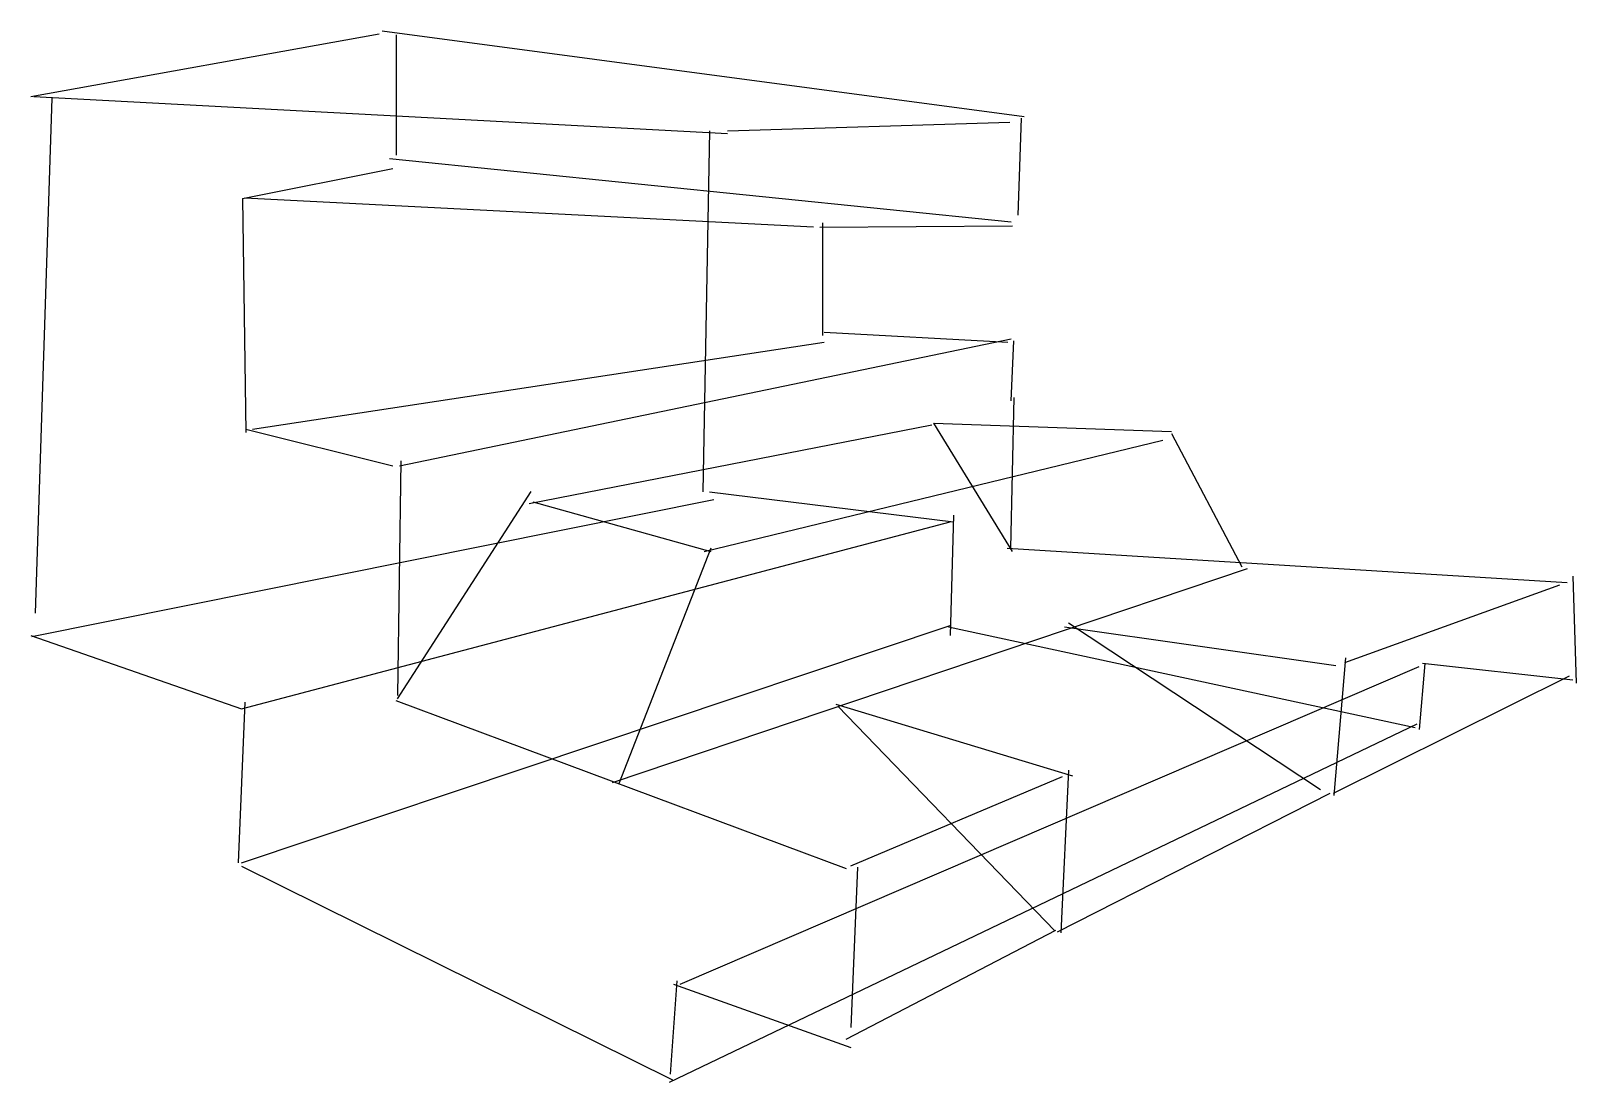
# Model space of a CAD drawing. Header units: metres. Extents: x -237 to 304, y -199 to 170.
import ezdxf

# ---------------------------------------------------------------- set-up
doc = ezdxf.new("R2010")
doc.units = ezdxf.units.M

msp = doc.modelspace()

# ---------------------------------------------------------------- linework, layer by layer
at = {"color": 0}
for p, q in [((-237, 146.5), (-115, 168.5)), ((-114, 169.5), (111, 139.5)), ((-109.037575, 168.148727), (-109.037575, 125.991386)), ((-236, 146.5), (7, 133.5)), ((-229.654404, 145.899017), (-235.509583, -34.440704)), ((7, 134.5), (106, 137.5)), ((109.946381, 138.872803), (108.775345, 104.91272)), ((0.697847, 134.530731), (-1.644227, 8.058708)), ((-111.379646, 124.820351), (106.433266, 102.570648)), ((-162.905289, 110.767906), (-110.208611, 121.307243)), ((-162.905289, 110.767906), (-161.734253, 28.795303)), ((-162.113113, 110.969589), (37.19384, 100.887917)), ((39.367298, 100.778831), (106.890205, 101.254341)), ((40.318325, 102.205368), (40.318325, 62.737759)), ((-159.392166, 29.966341), (40.855186, 60.413307)), ((-107.866539, 17.084932), (106.433266, 61.584343)), ((40.855186, 63.926418), (105.26223, 60.413307)), ((107.204582, 60.868877), (106.253555, 39.946289)), ((107.400002, 41.099998), (106.199997, -11.7)), ((-161.734253, 29.966341), (-110.208611, 17.084932)), ((-62.400002, 3.9), (78.599998, 31.5)), ((79.199997, 32.099998), (106.800003, -12.9)), ((79.199997, 32.099998), (162.600006, 29.1)), ((162.600006, 28.5), (187.199997, -18.299999)), ((-1.2, -12.9), (159.600006, 26.1)), ((-107.400002, 18.9), (-108.599998, -63.299999)), ((-108.599998, -64.5), (-61.799999, 8.1)), ((0.697847, 8.058708), (86.183563, -2.480626)), ((-236.680634, -42.637966), (2.210959, 5.37456)), ((-61.200001, 4.5), (1.2, -12.9)), ((-163.24736, -68.058708), (85.012527, -2.480626)), ((86.183563, -0.138552), (85.012527, -42.295891)), ((1.2, -11.7), (-31.200001, -94.5)), ((105, -11.7), (301.200012, -23.700001)), ((-33.26223, -93.821526), (189.234833, -18.875147)), ((303.167511, -21.559296), (304.338562, -59.032486)), ((223.34079, -51.831497), (298.582581, -24.6287)), ((-237.022705, -42.295891), (-163.24736, -68.058708)), ((-163.24736, -121.926422), (85.012527, -38.78278)), ((84.408714, -39.275578), (247.995392, -74.572289)), ((125.135689, -39.275578), (220.165298, -52.851234)), ((126.493256, -37.918011), (214.735031, -96.293343)), ((-9.499413, -164.425827), (249.299805, -53.177299)), ((223.559204, -50.136101), (219.486511, -98.329689)), ((251.389313, -52.172451), (249.352966, -75.251068)), ((250.47084, -52.006264), (303.167511, -57.861446)), ((219.289307, -97.555344), (302.055267, -56.461761)), ((-162.076324, -65.716637), (-164.418396, -121.926422)), ((-109.199997, -65.099998), (48.599998, -123.900002)), ((45.03931, -66.426888), (127.850822, -91.541862)), ((45.718094, -67.105675), (121.741776, -145.844482)), ((-13.33602, -198.789551), (248.674179, -73.214722)), ((50.284702, -123.02179), (124.368912, -91.767517)), ((126.493256, -89.505508), (123.778122, -146.52327)), ((122.632568, -146.173111), (218.131744, -97.555344)), ((-163.24736, -123.097458), (-12.183562, -198.043839)), ((52.565559, -123.439529), (50.223484, -179.649323)), ((48.548355, -183.793991), (122.05378, -145.59433)), ((-10.67045, -163.254791), (-13.012524, -196.043839)), ((-11.841487, -164.425827), (50.223484, -186.675537))]:
    msp.add_line(p, q, dxfattribs=at)

doc.saveas('drawing.dxf')
